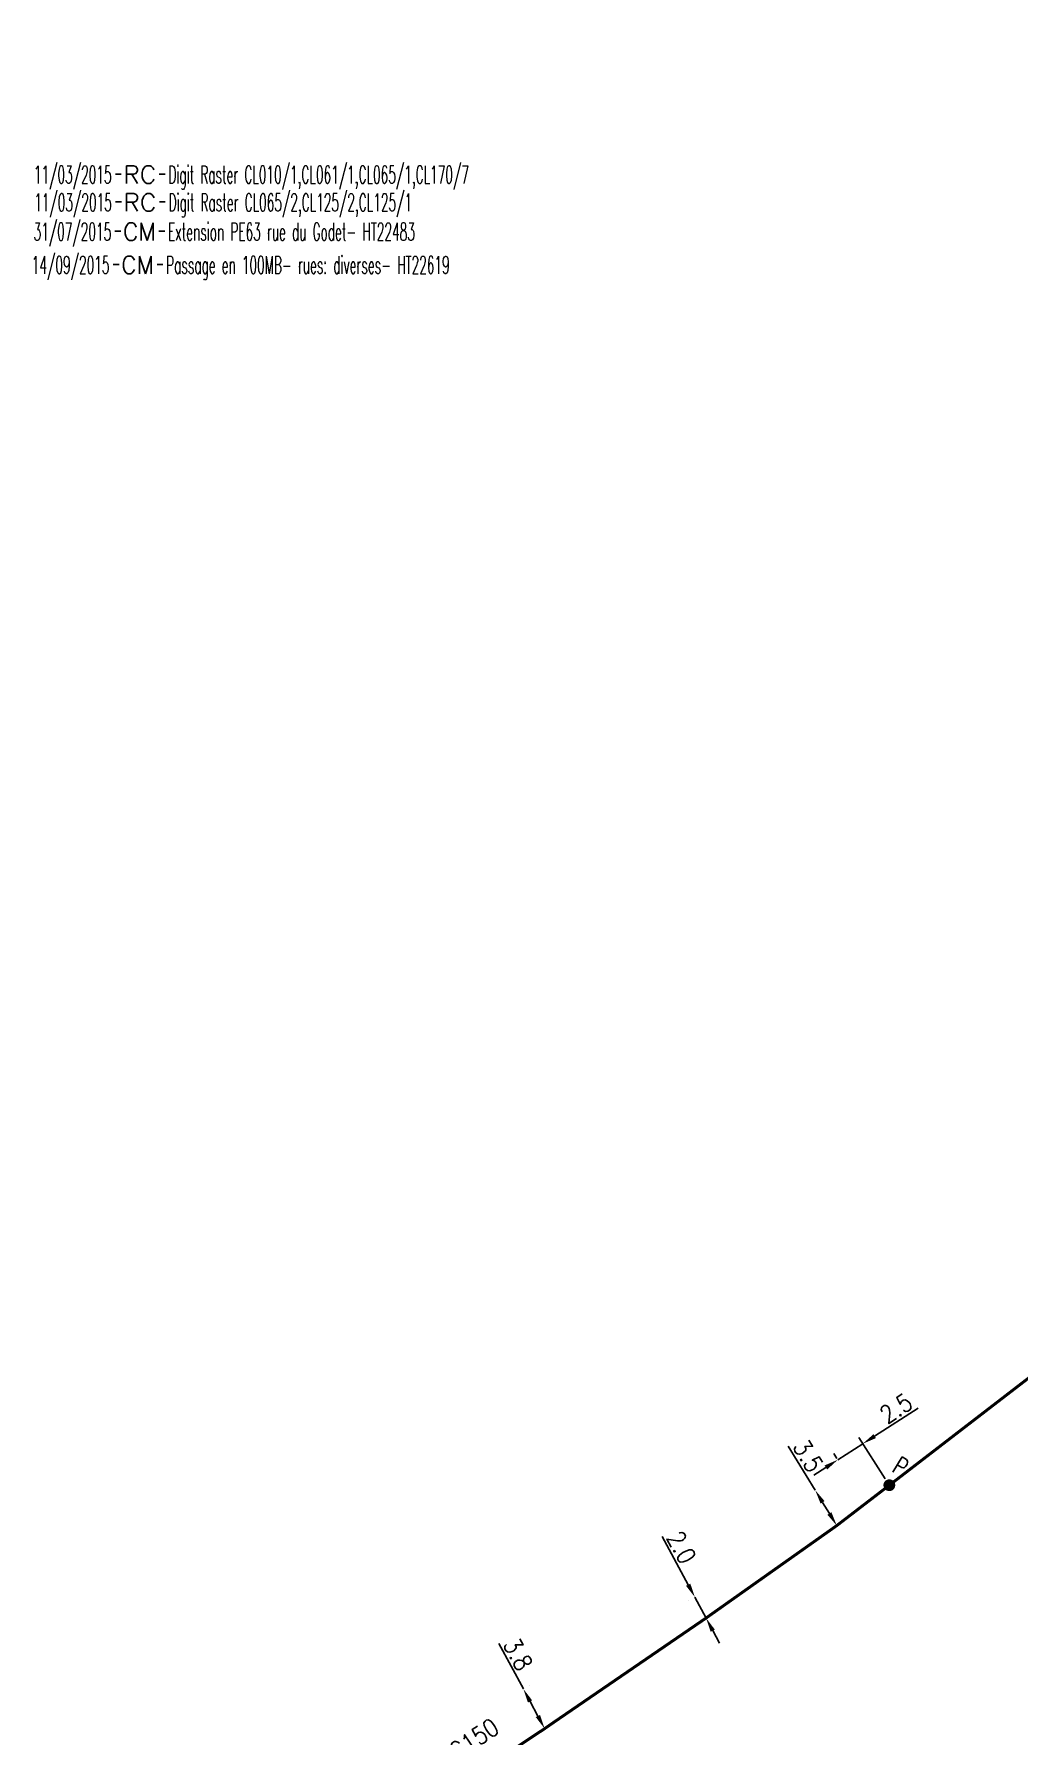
# Model space of a CAD drawing. Header units: millimetres. Extents: x 150998 to 151977, y 126997 to 128005.
# Drawn here: x 151011.3 to 151094.5, y 127856.4 to 128000.1 of the extents above; entities that cross this region are included whole.
import ezdxf
from ezdxf.enums import TextEntityAlignment as Align

# ---------------------------------------------------------------- set-up
doc = ezdxf.new("R2010")
doc.units = ezdxf.units.MM
doc.header["$PDMODE"] = 34
doc.linetypes.add('L_100_AP', pattern=[14, 10, -1.5, 1, -1.5])
doc.layers.get('0').update_dxf_attribs({"linetype": 'CONTINUOUS'})
doc.layers.get('DEFPOINTS').update_dxf_attribs({"linetype": 'CONTINUOUS'})
for name, color, linetype in [('L_140', 3, 'CONTINUOUS'), ('L_300', 7, 'CONTINUOUS'), ('L_910', 7, 'CONTINUOUS')]:
    doc.layers.add(name, color=color, linetype=linetype)
doc.styles.add('G_ROMANS', font='ROMANS.SHX', dxfattribs={"width": 0.75})
doc.styles.get("Standard").update_dxf_attribs({"font": 'romans.shx', "width": 0.85})
doc.dimstyles.get("Standard").update_dxf_attribs({"dimtxt": 1.5, "dimasz": 1.2, "dimexe": 0.625, "dimexo": 0.625, "dimgap": 0.25, "dimtad": 1, "dimdec": 1, "dimzin": 0, "dimdsep": 46, "dimtxsty": 'Standard', "dimcen": -0.5, "dimadec": 0, "dimazin": 0, "dimtfac": 1, "dimtdec": 1, "dimtmove": 0, "dimatfit": 3, "dimfxl": 0, "dimtolj": 1, "dimtzin": 0, "dimarcsym": 0})

# ---------------------------------------------------------------- blocks, each defined once
blk = doc.blocks.new('*D384')
at = {"layer": 'DEFPOINTS', "color": 0, "linetype": 'Continuous', "transparency": 16777216}
for p in [(151052.62, 127860.33), (151052.62, 127860.33), (151054.42, 127856.98)]:
    blk.add_point(p, dxfattribs=at)
at = {"layer": 'L_140', "color": 0, "linetype": 'Continuous', "lineweight": -2, "transparency": 16777216}
for p, q in [((151052.62, 127860.33), (151050.54, 127864.18)), ((151053.17, 127860.63), (151053.17, 127860.63)), ((151053.85, 127858.04), (151053.19, 127859.27)), ((151054.97, 127857.28), (151054.97, 127857.28))]:
    blk.add_line(p, q, dxfattribs=at)
at = {"layer": 'L_140', "color": 0, "linetype": 'Continuous', "transparency": 16777216}
for points in [[(151053.36, 127859.37), (151053.01, 127859.18), (151052.62, 127860.33)], [(151054.03, 127858.13), (151053.67, 127857.95), (151054.42, 127856.98)]]:
    blk.add_solid(points, dxfattribs=at)
at = {"layer": 'L_140', "color": 0, "linetype": 'Continuous', "transparency": 16777216, "insert": (151052.17, 127863.26), "char_height": 1.5, "attachment_point": 5, "rotation": 298.3248}
blk.add_mtext('\\A1;3.8', dxfattribs=at)
blk = doc.blocks.new('*D385')
at = {"layer": 'DEFPOINTS', "color": 0, "linetype": 'Continuous', "transparency": 16777216}
for p in [(151067.11, 127868.08), (151067.11, 127868.08), (151068.05, 127866.32)]:
    blk.add_point(p, dxfattribs=at)
at = {"layer": 'L_140', "color": 0, "linetype": 'Continuous', "lineweight": -2, "transparency": 16777216}
for p, q in [((151066.54, 127869.14), (151064.35, 127873.22)), ((151066.56, 127867.78), (151066.56, 127867.78)), ((151068.05, 127866.32), (151067.11, 127868.08)), ((151067.5, 127866.02), (151067.5, 127866.02)), ((151068.62, 127865.26), (151069.18, 127864.2))]:
    blk.add_line(p, q, dxfattribs=at)
at = {"layer": 'L_140', "color": 0, "linetype": 'Continuous', "transparency": 16777216}
for points in [[(151066.72, 127869.23), (151066.36, 127869.04), (151067.11, 127868.08)], [(151068.79, 127865.35), (151068.44, 127865.16), (151068.05, 127866.32)]]:
    blk.add_solid(points, dxfattribs=at)
at = {"layer": 'L_140', "color": 0, "linetype": 'Continuous', "transparency": 16777216, "insert": (151065.98, 127872.29), "char_height": 1.5, "attachment_point": 5, "rotation": 298.1838}
blk.add_mtext('\\A1;2.0', dxfattribs=at)
blk = doc.blocks.new('*D386')
at = {"layer": 'DEFPOINTS', "color": 0, "linetype": 'Continuous', "transparency": 16777216}
for p in [(151077.27, 127877.12), (151077.27, 127877.12), (151079.09, 127874.13)]:
    blk.add_point(p, dxfattribs=at)
at = {"layer": 'L_140', "color": 0, "linetype": 'Continuous', "lineweight": -2, "transparency": 16777216}
for p, q in [((151077.27, 127877.12), (151074.99, 127880.85)), ((151078.47, 127875.15), (151077.89, 127876.09))]:
    blk.add_line(p, q, dxfattribs=at)
at = {"layer": 'L_140', "color": 0, "linetype": 'Continuous', "transparency": 16777216}
for points in [[(151078.06, 127876.2), (151077.72, 127875.99), (151077.27, 127877.12)], [(151078.64, 127875.26), (151078.3, 127875.05), (151079.09, 127874.13)]]:
    blk.add_solid(points, dxfattribs=at)
at = {"layer": 'L_140', "color": 0, "linetype": 'Continuous', "transparency": 16777216, "insert": (151076.67, 127880.02), "char_height": 1.5, "attachment_point": 5, "rotation": 301.3978}
blk.add_mtext('\\A1;3.5', dxfattribs=at)
blk = doc.blocks.new('L_300_12')
at = {"color": 0, "linetype": 'Continuous', "const_width": 0.497, "flags": 128}
blk.add_lwpolyline([(-0.25, 0, 1), (0.25, 0, 1)], format="xyb", close=True, dxfattribs=at)
at = {"color": 0, "linetype": 'Continuous', "style": 'G_ROMANS', "width": 0.75}
blk.add_text('P', height=1.5, dxfattribs=at).set_placement((0, 1.85), align=Align.MIDDLE)
at = {"color": 0, "linetype": 'Continuous', "style": 'G_ROMANS', "width": 0.75, "flags": 3}
for tag, p in [('DEF_LEG', (0, -5)), ('DEF_COUP', (0, -7.5)), ('DEF_TYPE', (0, -10))]:
    blk.add_attdef(tag, text='', height=1.2, dxfattribs=at).set_placement(p, align=Align.MIDDLE)
blk = doc.blocks.new('GIS_MODF')
at = {"color": 0, "linetype": 'Continuous', "flags": 128}
for points in [[(-2.18, -0.01), (-1.68, -0.01)], [(1.52, -0.01), (2.02, -0.01)]]:
    blk.add_lwpolyline(points, dxfattribs=at)
at = {"color": 0, "linetype": 'Continuous', "width": 0.5}
blk.add_attdef('DATE', text='', height=1.5, dxfattribs=at).set_placement((-2.5, -0.8), align=Align.RIGHT)
at = {"color": 0, "linetype": 'Continuous', "width": 1.771291}
blk.add_attdef('USER', text='', height=1.5, dxfattribs=at).set_placement((-1.51, -0.8), (1.28, -0.8), align=Align.FIT)
at = {"color": 0, "linetype": 'Continuous', "width": 0.5}
blk.add_attdef('DESC', (2.29, -0.8), '', height=1.5, dxfattribs=at)
blk = doc.blocks.new('*D936')
at = {"layer": 'DEFPOINTS', "color": 0, "linetype": 'Continuous', "transparency": 16777216}
for p in [(151079.18, 127879.69), (151079.44, 127879.28), (151083.53, 127877.54)]:
    blk.add_point(p, dxfattribs=at)
at = {"layer": 'L_300', "color": 0, "linetype": 'Continuous', "lineweight": -2, "transparency": 16777216}
for p, q in [((151082.29, 127881.68), (151085.97, 127884.05)), ((151079.18, 127879.69), (151081.28, 127881.04)), ((151083.19, 127878.07), (151080.95, 127881.56)), ((151079.1, 127879.81), (151078.84, 127880.21)), ((151078.17, 127879.04), (151077.16, 127878.39))]:
    blk.add_line(p, q, dxfattribs=at)
at = {"layer": 'L_300', "color": 0, "linetype": 'Continuous', "transparency": 16777216}
for points in [[(151082.19, 127881.85), (151082.4, 127881.52), (151081.28, 127881.04)], [(151078.06, 127879.21), (151078.28, 127878.87), (151079.18, 127879.69)]]:
    blk.add_solid(points, dxfattribs=at)
at = {"layer": 'L_300', "color": 0, "linetype": 'Continuous', "transparency": 16777216, "insert": (151084.1, 127884.03), "char_height": 1.5, "attachment_point": 5, "rotation": 32.687}
blk.add_mtext('\\A1;2.5', dxfattribs=at)

msp = doc.modelspace()

# ---------------------------------------------------------------- linework, layer by layer
at = {"layer": 'L_140', "linetype": 'L_100_AP'}
msp.add_lwpolyline([(151173.06, 128000, 0.25, 0.25, 0), (151164.2, 127984.92, 0.25, 0.25, 0), (151154.09, 127967.83, 0.25, 0.25, 0), (151148.12, 127958.06, 0.25, 0.25, 0), (151126.58, 127922.36, 0.25, 0.25, 0), (151126.47, 127922.19, 0.25, 0.25, 0), (151119.37, 127910.33, 0.25, 0.25, 0), (151111.27, 127899.42, 0.25, 0.25, 0), (151110.82, 127899.15, 0.25, 0.25, 0), (151110.32, 127898.85, 0.25, 0.25, 0), (151102.52, 127892.16, 0.25, 0.25, 0), (151102.52, 127892.16, 0.25, 0.25, 0), (151102.52, 127892.16, 0.25, 0.25, 0), (151102.52, 127892.16, 0.25, 0.25, 0), (151102.52, 127892.16, 0.25, 0.25, 0), (151102.52, 127892.16, 0.25, 0.25, 0), (151102.52, 127892.16, 0.25, 0.25, 0), (151083.53, 127877.54, 0.25, 0.25, 0), (151079.09, 127874.13, 0.25, 0.25, 0), (151068.05, 127866.32, 0.25, 0.25, 0), (151055.17, 127857.5, 0.25, 0.25, 0), (151054.42, 127856.98, 0.25, 0.25, 0), (151034.5, 127843.74, 0.25, 0.25, 0)], format="xyseb", dxfattribs=at)

# ---------------------------------------------------------------- block references
at = {"layer": 'L_300', "rotation": 328.7382554355884}
msp.add_blockref('L_300_12', (151083.53, 127877.54), dxfattribs=at)
at = {"layer": 'L_910'}
ref = msp.add_blockref('GIS_MODF', (151020.34, 127988.29), dxfattribs=at)
ref.add_attrib('DATE', '11/03/2015', dxfattribs={"layer": '0', "color": 0, "linetype": 'Continuous', "height": 1.5, "width": 0.5}).set_placement((151017.84, 127987.5), align=Align.RIGHT)
ref.add_attrib('USER', 'RC', dxfattribs={"layer": '0', "color": 0, "linetype": 'Continuous', "height": 1.5, "width": 0.99919}).set_placement((151018.83, 127987.5), (151021.62, 127987.5), align=Align.FIT)
ref.add_attrib('DESC', 'Digit Raster CL010/1,CL061/1,CL065/1,CL170/7', (151022.63, 127987.5), dxfattribs={"layer": '0', "color": 0, "linetype": 'Continuous', "height": 1.5, "width": 0.5})
ref = msp.add_blockref('GIS_MODF', (151020.36, 127985.95), dxfattribs=at)
ref.add_attrib('DATE', '11/03/2015', dxfattribs={"layer": '0', "color": 0, "linetype": 'Continuous', "height": 1.5, "width": 0.5}).set_placement((151017.86, 127985.15), align=Align.RIGHT)
ref.add_attrib('USER', 'RC', dxfattribs={"layer": '0', "color": 0, "linetype": 'Continuous', "height": 1.5, "width": 0.99919}).set_placement((151018.85, 127985.15), (151021.63, 127985.15), align=Align.FIT)
ref.add_attrib('DESC', 'Digit Raster CL065/2,CL125/2,CL125/1', (151022.65, 127985.15), dxfattribs={"layer": '0', "color": 0, "linetype": 'Continuous', "height": 1.5, "width": 0.5})
ref = msp.add_blockref('GIS_MODF', (151020.31, 127983.48), dxfattribs=at)
ref.add_attrib('DATE', '31/07/2015', dxfattribs={"layer": '0', "color": 0, "linetype": 'Continuous', "height": 1.5, "width": 0.5}).set_placement((151017.81, 127982.68), align=Align.RIGHT)
ref.add_attrib('USER', 'CM', dxfattribs={"layer": '0', "color": 0, "linetype": 'Continuous', "height": 1.5, "width": 0.950449}).set_placement((151018.81, 127982.68), (151021.59, 127982.68), align=Align.FIT)
ref.add_attrib('DESC', 'Extension PE63 rue du Godet- HT22483', (151022.6, 127982.68), dxfattribs={"layer": '0', "color": 0, "linetype": 'Continuous', "height": 1.5, "width": 0.5})
ref = msp.add_blockref('GIS_MODF', (151020.16, 127980.67), dxfattribs=at)
ref.add_attrib('DATE', '14/09/2015', dxfattribs={"layer": '0', "color": 0, "linetype": 'Continuous', "height": 1.5, "width": 0.5}).set_placement((151017.66, 127979.87), align=Align.RIGHT)
ref.add_attrib('USER', 'CM', dxfattribs={"layer": '0', "color": 0, "linetype": 'Continuous', "height": 1.5, "width": 0.950449}).set_placement((151018.65, 127979.87), (151021.44, 127979.87), align=Align.FIT)
ref.add_attrib('DESC', 'Passage en 100MB- rues: diverses- HT22619', (151022.45, 127979.87), dxfattribs={"layer": '0', "color": 0, "linetype": 'Continuous', "height": 1.5, "width": 0.5})

# ---------------------------------------------------------------- texts
at = {"layer": 'L_140', "linetype": 'Continuous', "width": 0.85}
msp.add_text('AC150', height=1.5, rotation=33.7548, dxfattribs=at).set_placement((151048.05, 127855.83), align=Align.MIDDLE)

# ---------------------------------------------------------------- dimensions: what is measured, and where the dimension line sits
at = {"layer": 'L_140', "linetype": 'Continuous'}
for base, p1, p2, angle, picture, middle in [((151077.27, 127877.12), (151079.09, 127874.13), (151077.27, 127877.12), 301.3978, '*D386', (151075.82, 127879.49)), ((151067.11, 127868.08), (151068.05, 127866.32), (151067.11, 127868.08), 298.1838, '*D385', (151065.1, 127871.82)), ((151052.62, 127860.33), (151054.42, 127856.98), (151052.62, 127860.33), 298.3248, '*D384', (151051.29, 127862.78))]:
    dim = msp.add_linear_dim(base=base, p1=p1, p2=p2, angle=angle, dimstyle='Standard', dxfattribs=at)
    dim.commit()
    dim.dimension.update_dxf_attribs({"geometry": picture, "text_midpoint": middle, "dimtype": 160})
at = {"layer": 'L_300', "linetype": 'Continuous'}
dim = msp.add_linear_dim(base=(151079.18, 127879.69), p1=(151083.53, 127877.54), p2=(151079.44, 127879.28), angle=32.687, dimstyle='Standard', dxfattribs=at)
dim.commit()
dim.dimension.update_dxf_attribs({"geometry": '*D936', "text_midpoint": (151084.64, 127883.19), "dimtype": 160})

doc.saveas('drawing.dxf')
